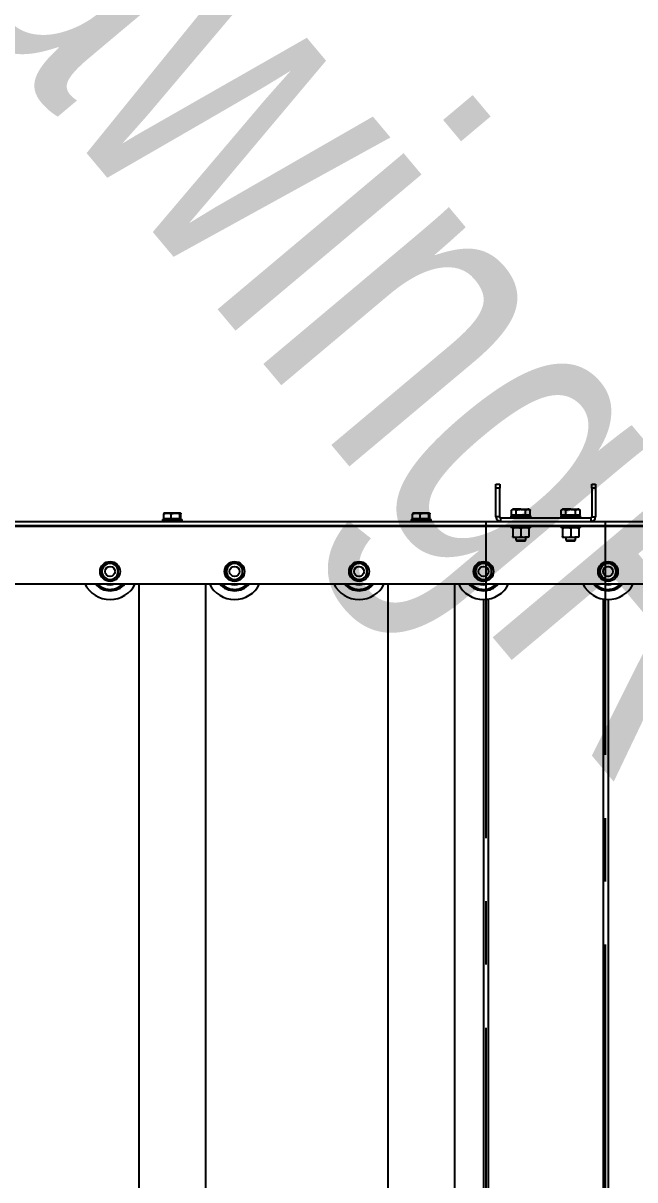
# Model space of a CAD drawing. Header units: millimetres. Extents: x 15 to 415, y 5 to 292.
# Drawn here: x 145.92 to 170.49, y 192.53 to 238.96 of the extents above; entities that cross this region are included whole.
import ezdxf

# ---------------------------------------------------------------- set-up
doc = ezdxf.new("R2010")
doc.units = ezdxf.units.MM
doc.linetypes.add('CENTERX2', pattern=[20.32, 12.7, -2.54, 2.54, -2.54])
doc.styles.add('SLDTEXTSTYLE0', font='TXT', dxfattribs={"width": 0.75})

msp = doc.modelspace()

# ---------------------------------------------------------------- linework, layer by layer
at = {"color": 7, "linetype": 'Continuous', "lineweight": 25}
for p, q in [((164.90737, 220.4489), (165.05737, 220.4489)), ((164.90737, 220.2989), (164.90737, 220.4489)), ((165.05737, 220.2989), (164.90737, 220.2989)), ((164.90737, 219.13573), (164.90737, 220.2989)), ((165.05737, 220.4489), (165.05737, 220.2989)), ((165.05737, 219.13573), (165.05737, 220.2989)), ((168.75737, 220.4489), (168.90737, 220.4489)), ((168.75737, 220.2989), (168.75737, 220.4489)), ((168.90737, 220.2989), (168.75737, 220.2989)), ((168.75737, 220.2989), (168.75737, 219.13573)), ((168.90737, 220.4489), (168.90737, 220.2989)), ((168.90737, 220.2989), (168.90737, 219.13573)), ((151.56071, 219.0589), (151.56071, 219.26487)), ((151.70962, 219.2939), (151.58237, 219.2939)), ((152.03186, 219.2939), (151.70962, 219.2939)), ((151.85853, 219.0589), (151.85853, 219.26487)), ((152.2296, 219.2939), (152.03186, 219.2939)), ((152.20518, 219.26487), (152.2296, 219.2939)), ((152.20518, 219.0589), (152.20518, 219.26487)), ((152.25402, 219.0589), (152.25402, 219.26487)), ((161.56071, 219.0589), (161.56071, 219.26487)), ((161.70962, 219.2939), (161.58237, 219.2939)), ((162.03186, 219.2939), (161.70962, 219.2939)), ((161.85853, 219.0589), (161.85853, 219.26487)), ((162.2296, 219.2939), (162.03186, 219.2939)), ((162.20518, 219.26487), (162.2296, 219.2939)), ((162.20518, 219.0589), (162.20518, 219.26487)), ((162.25402, 219.0589), (162.25402, 219.26487)), ((165.50737, 219.1789), (165.50737, 219.0989)), ((165.50737, 219.1789), (165.90737, 219.1789)), ((165.58237, 219.4439), (165.53209, 219.41487)), ((165.53209, 219.2089), (165.53209, 219.41487)), ((165.62591, 219.2089), (165.53209, 219.2089)), ((165.62591, 219.4439), (165.58237, 219.4439)), ((165.58237, 219.2089), (165.58237, 219.1789)), ((165.90737, 219.4439), (165.62591, 219.4439)), ((165.71973, 219.2089), (165.62591, 219.2089)), ((165.71973, 219.2089), (165.71973, 219.41487)), ((165.90737, 219.2089), (165.71973, 219.2089)), ((165.90737, 219.4439), (166.18882, 219.4439)), ((166.095, 219.2089), (165.90737, 219.2089)), ((165.90737, 219.1789), (166.30737, 219.1789)), ((166.095, 219.41487), (166.18882, 219.4439)), ((166.095, 219.2089), (166.095, 219.41487)), ((166.18882, 219.2089), (166.095, 219.2089)), ((166.23237, 219.4439), (166.18882, 219.4439)), ((166.28264, 219.2089), (166.18882, 219.2089)), ((166.28264, 219.41487), (166.23237, 219.4439)), ((166.23237, 219.1789), (166.23237, 219.2089)), ((166.28264, 219.2089), (166.28264, 219.41487)), ((166.30737, 219.0989), (166.30737, 219.1789)), ((167.50737, 219.1789), (167.50737, 219.0989)), ((167.50737, 219.1789), (167.90737, 219.1789)), ((167.58237, 219.4439), (167.53209, 219.41487)), ((167.53209, 219.2089), (167.53209, 219.41487)), ((167.62591, 219.2089), (167.53209, 219.2089)), ((167.62591, 219.4439), (167.58237, 219.4439)), ((167.58237, 219.2089), (167.58237, 219.1789)), ((167.90737, 219.4439), (167.62591, 219.4439)), ((167.71973, 219.2089), (167.62591, 219.2089)), ((167.71973, 219.2089), (167.71973, 219.41487)), ((167.90737, 219.2089), (167.71973, 219.2089)), ((167.90737, 219.4439), (168.18882, 219.4439)), ((168.095, 219.2089), (167.90737, 219.2089)), ((167.90737, 219.1789), (168.30737, 219.1789)), ((168.095, 219.41487), (168.18882, 219.4439)), ((168.095, 219.2089), (168.095, 219.41487)), ((168.18882, 219.2089), (168.095, 219.2089)), ((168.23237, 219.4439), (168.18882, 219.4439)), ((168.28264, 219.2089), (168.18882, 219.2089)), ((168.28264, 219.41487), (168.23237, 219.4439)), ((168.23237, 219.1789), (168.23237, 219.2089)), ((168.28264, 219.2089), (168.28264, 219.41487)), ((168.30737, 219.0989), (168.30737, 219.1789)), ((67.05737, 218.9489), (216.75737, 218.9489)), ((67.05737, 218.7989), (216.75737, 218.7989)), ((151.50737, 219.0289), (151.50737, 218.9489)), ((151.50737, 219.0289), (152.06059, 219.0289)), ((151.70962, 219.0589), (151.56071, 219.0589)), ((151.58237, 219.0589), (151.58237, 219.0289)), ((151.85853, 219.0589), (151.70962, 219.0589)), ((152.03186, 219.0589), (151.85853, 219.0589)), ((152.20518, 219.0589), (152.03186, 219.0589)), ((152.06059, 219.0289), (152.30737, 219.0289)), ((152.2296, 219.0589), (152.20518, 219.0589)), ((152.25402, 219.0589), (152.2296, 219.0589)), ((152.23237, 219.0289), (152.23237, 219.0589)), ((152.30737, 218.9489), (152.30737, 219.0289)), ((161.50737, 219.0289), (161.50737, 218.9489)), ((161.50737, 219.0289), (162.06059, 219.0289)), ((161.70962, 219.0589), (161.56071, 219.0589)), ((161.58237, 219.0589), (161.58237, 219.0289)), ((161.85853, 219.0589), (161.70962, 219.0589)), ((162.03186, 219.0589), (161.85853, 219.0589)), ((162.20518, 219.0589), (162.03186, 219.0589)), ((162.06059, 219.0289), (162.30737, 219.0289)), ((162.2296, 219.0589), (162.20518, 219.0589)), ((162.25402, 219.0589), (162.2296, 219.0589)), ((162.23237, 219.0289), (162.23237, 219.0589)), ((162.30737, 218.9489), (162.30737, 219.0289)), ((165.05737, 219.13573), (164.90737, 219.13573)), ((165.0942, 219.0989), (165.0942, 218.9489)), ((165.0942, 219.0989), (168.72054, 219.0989)), ((165.0942, 218.9489), (168.72054, 218.9489)), ((165.50737, 218.7989), (165.50737, 218.7189)), ((165.90737, 218.7189), (165.50737, 218.7189)), ((166.30737, 218.7189), (165.90737, 218.7189)), ((166.30737, 218.7189), (166.30737, 218.7989)), ((167.50737, 218.7989), (167.50737, 218.7189)), ((167.90737, 218.7189), (167.50737, 218.7189)), ((168.30737, 218.7189), (167.90737, 218.7189)), ((168.30737, 218.7189), (168.30737, 218.7989)), ((168.72054, 219.0989), (168.72054, 218.9489)), ((168.75737, 219.13573), (168.90737, 219.13573)), ((165.58237, 218.68987), (165.58237, 218.35292)), ((165.58237, 218.3239), (165.74487, 218.3239)), ((165.70737, 218.3239), (165.70737, 218.20662)), ((165.74487, 218.3239), (166.06987, 218.3239)), ((165.90737, 218.68987), (165.90737, 218.35292)), ((166.23237, 218.3239), (166.06987, 218.3239)), ((166.10737, 218.20662), (166.10737, 218.3239)), ((166.23237, 218.68987), (166.23237, 218.35292)), ((167.58237, 218.68987), (167.58237, 218.35292)), ((167.58237, 218.3239), (167.74487, 218.3239)), ((167.70737, 218.3239), (167.70737, 218.20662)), ((167.74487, 218.3239), (168.06987, 218.3239)), ((167.90737, 218.68987), (167.90737, 218.35292)), ((168.23237, 218.3239), (168.06987, 218.3239)), ((168.10737, 218.20662), (168.10737, 218.3239)), ((168.23237, 218.68987), (168.23237, 218.35292)), ((165.70737, 218.20662), (165.73509, 218.1789)), ((165.70737, 218.20662), (165.90737, 218.20662)), ((165.73509, 218.1789), (165.90737, 218.1789)), ((165.90737, 218.20662), (166.10737, 218.20662)), ((165.90737, 218.1789), (166.07964, 218.1789)), ((166.07964, 218.1789), (166.10737, 218.20662)), ((167.70737, 218.20662), (167.73509, 218.1789)), ((167.70737, 218.20662), (167.90737, 218.20662)), ((167.73509, 218.1789), (167.90737, 218.1789)), ((167.90737, 218.20662), (168.10737, 218.20662)), ((167.90737, 218.1789), (168.07964, 218.1789)), ((168.07964, 218.1789), (168.10737, 218.20662)), ((67.05737, 216.4489), (216.75737, 216.4489)), ((149.40737, 216.57362), (149.24487, 216.66744)), ((150.55737, 216.4489), (150.55737, 171.4489)), ((153.25737, 171.4489), (153.25737, 216.4489)), ((154.40737, 216.57362), (154.24487, 216.66744)), ((159.40737, 216.57362), (159.24487, 216.66744)), ((160.55737, 216.4489), (160.55737, 171.4489)), ((163.25737, 171.4489), (163.25737, 216.4489)), ((164.40737, 216.57362), (164.24487, 216.66744)), ((169.40737, 216.57362), (169.24487, 216.66744)), ((164.40737, 215.8239), (164.40737, 172.0739)), ((169.40737, 215.8239), (169.40737, 172.0739))]:
    msp.add_line(p, q, dxfattribs=at)
at = {"color": 8, "linetype": 'Continuous', "lineweight": 25}
for p, q in [((118.30737, 218.76207), (165.50737, 218.76207)), ((166.30737, 218.76207), (167.50737, 218.76207)), ((168.30737, 218.76207), (205.50737, 218.76207)), ((164.5942, 215.83952), (164.5942, 172.05827)), ((169.22054, 172.05827), (169.22054, 215.83952))]:
    msp.add_line(p, q, dxfattribs=at)
at = {"color": 7, "linetype": 'CENTERX2'}
for p, q in [((164.50637, 218.9489), (164.50637, 168.9489)), ((169.30837, 168.9489), (169.30837, 218.9489))]:
    msp.add_line(p, q, dxfattribs=at)
at = {"color": 7, "linetype": 'Continuous', "lineweight": 25}
for centre, radius in [((149.40737, 216.9489), 0.4), ((154.40737, 216.9489), 0.4), ((159.40737, 216.9489), 0.4), ((164.40737, 216.9489), 0.4), ((169.40737, 216.9489), 0.4), ((149.40737, 216.9489), 0.2), ((154.40737, 216.9489), 0.2), ((159.40737, 216.9489), 0.2), ((164.40737, 216.9489), 0.2), ((169.40737, 216.9489), 0.2)]:
    msp.add_circle(centre, radius, dxfattribs=at)
for centre, radius, start, end in [((165.0942, 219.13573), 0.18683, 180, 270), ((165.0942, 219.13573), 0.03683, 180, 270), ((168.72054, 219.13573), 0.18683, 270, 0), ((168.72054, 219.13573), 0.03683, 270, 0), ((149.40737, 216.9489), 0.325, 120, 180), ((149.40737, 216.9489), 0.325, 180, 240), ((149.40737, 216.9489), 0.325, 60, 120), ((149.40737, 216.9489), 0.325, 0, 60), ((149.40737, 216.9489), 0.325, 300, 0), ((154.40737, 216.9489), 0.325, 120, 180), ((154.40737, 216.9489), 0.325, 180, 240), ((154.40737, 216.9489), 0.325, 60, 120), ((154.40737, 216.9489), 0.325, 0, 60), ((154.40737, 216.9489), 0.325, 300, 0), ((159.40737, 216.9489), 0.325, 120, 180), ((159.40737, 216.9489), 0.325, 180, 240), ((159.40737, 216.9489), 0.325, 60, 120), ((159.40737, 216.9489), 0.325, 0, 60), ((159.40737, 216.9489), 0.325, 300, 0), ((164.40737, 216.9489), 0.325, 120, 180), ((164.40737, 216.9489), 0.325, 180, 240), ((164.40737, 216.9489), 0.325, 60, 120), ((164.40737, 216.9489), 0.325, 0, 60), ((164.40737, 216.9489), 0.325, 300, 0), ((169.40737, 216.9489), 0.325, 120, 180), ((169.40737, 216.9489), 0.325, 180, 240), ((169.40737, 216.9489), 0.325, 60, 120), ((169.40737, 216.9489), 0.325, 0, 60), ((169.40737, 216.9489), 0.325, 300, 0), ((149.40737, 216.9489), 1.125, 206.3878, 333.6122), ((149.40737, 216.9489), 0.775, 220.17777, 319.82223), ((149.40737, 216.9489), 0.71929, 224.037901, 315.962099), ((149.40737, 216.9489), 0.53071, 250.411799, 289.588201), ((149.40737, 216.9489), 0.325, 240, 300), ((154.40737, 216.9489), 1.125, 206.3878, 333.6122), ((154.40737, 216.9489), 0.775, 220.17777, 319.82223), ((154.40737, 216.9489), 0.71929, 224.037901, 315.962099), ((154.40737, 216.9489), 0.53071, 250.411799, 289.588201), ((154.40737, 216.9489), 0.325, 240, 300), ((159.40737, 216.9489), 1.125, 206.3878, 333.6122), ((159.40737, 216.9489), 0.775, 220.17777, 319.82223), ((159.40737, 216.9489), 0.71929, 224.037901, 315.962099), ((159.40737, 216.9489), 0.53071, 250.411799, 289.588201), ((159.40737, 216.9489), 0.325, 240, 300), ((164.40737, 216.9489), 1.125, 206.3878, 333.6122), ((164.40737, 216.9489), 0.775, 220.17777, 319.82223), ((164.40737, 216.9489), 0.71929, 224.037901, 315.962099), ((164.40737, 216.9489), 0.53071, 250.411799, 289.588201), ((164.40737, 216.9489), 0.325, 240, 300), ((169.40737, 216.9489), 1.125, 206.3878, 333.6122), ((169.40737, 216.9489), 0.775, 220.17777, 319.82223), ((169.40737, 216.9489), 0.71929, 224.037901, 315.962099), ((169.40737, 216.9489), 0.53071, 250.411799, 289.588201), ((169.40737, 216.9489), 0.325, 240, 300)]:
    msp.add_arc(centre, radius, start, end, dxfattribs=at)
for points, knots in [([(151.56071, 219.26487), (151.56671, 219.26699), (151.58472, 219.27336), (151.61523, 219.28225), (151.65253, 219.28995), (151.68414, 219.29348), (151.70324, 219.29379), (151.70962, 219.2939)], [0, 0, 0, 0, 0.123597525, 0.371247822, 0.621013548, 0.873301388, 1, 1, 1, 1]), ([(151.58513, 219.2939), (151.58455, 219.29386), (151.58302, 219.29378), (151.58055, 219.29293), (151.5777, 219.29116), (151.5739, 219.2877), (151.57011, 219.28269), (151.56634, 219.27631), (151.56352, 219.27093), (151.56165, 219.26689), (151.56071, 219.26487)], [0, 0, 0, 0, 0.07003611, 0.18484299, 0.29981661, 0.41526294, 0.64786676, 0.76502468, 0.88247311, 1, 1, 1, 1]), ([(151.70962, 219.2939), (151.71315, 219.29386), (151.73212, 219.29369), (151.7665, 219.29025), (151.81277, 219.28042), (151.84311, 219.27011), (151.85853, 219.26487)], [0, 0, 0, 0, 0.07005137, 0.3766066, 0.68307341, 1, 1, 1, 1]), ([(151.85853, 219.26487), (151.87993, 219.27104), (151.92293, 219.28343), (151.97415, 219.29112), (152.01059, 219.29362), (152.02477, 219.29381), (152.03186, 219.2939)], [0, 0, 0, 0, 0.377424081, 0.758342626, 0.879073433, 1, 1, 1, 1]), ([(152.03186, 219.2939), (152.07741, 219.29035), (152.1361, 219.28579), (152.19255, 219.26869), (152.20518, 219.26487)], [0, 0, 0, 0, 0.77628672, 1, 1, 1, 1]), ([(152.2296, 219.2939), (152.23018, 219.29386), (152.23266, 219.29372), (152.23609, 219.29201), (152.23987, 219.28857), (152.24272, 219.2852), (152.24556, 219.2811), (152.24839, 219.27631), (152.25122, 219.27093), (152.25309, 219.26689), (152.25402, 219.26487)], [0, 0, 0, 0, 0.070036806, 0.299778269, 0.415225752, 0.531480283, 0.647863239, 0.765022333, 0.882471941, 1, 1, 1, 1]), ([(161.56071, 219.26487), (161.56671, 219.26699), (161.58472, 219.27336), (161.61523, 219.28225), (161.65253, 219.28995), (161.68414, 219.29348), (161.70324, 219.29379), (161.70962, 219.2939)], [0, 0, 0, 0, 0.123597525, 0.371247822, 0.621013548, 0.873301388, 1, 1, 1, 1]), ([(161.58513, 219.2939), (161.58455, 219.29386), (161.58302, 219.29378), (161.58055, 219.29293), (161.5777, 219.29116), (161.5739, 219.2877), (161.57011, 219.28269), (161.56634, 219.27631), (161.56352, 219.27093), (161.56165, 219.26689), (161.56071, 219.26487)], [0, 0, 0, 0, 0.07003611, 0.18484299, 0.29981661, 0.41526294, 0.64786676, 0.76502468, 0.88247311, 1, 1, 1, 1]), ([(161.70962, 219.2939), (161.71315, 219.29386), (161.73212, 219.29369), (161.7665, 219.29025), (161.81277, 219.28042), (161.84311, 219.27011), (161.85853, 219.26487)], [0, 0, 0, 0, 0.07005137, 0.3766066, 0.68307341, 1, 1, 1, 1]), ([(161.85853, 219.26487), (161.87993, 219.27104), (161.92293, 219.28343), (161.97415, 219.29112), (162.01059, 219.29362), (162.02477, 219.29381), (162.03186, 219.2939)], [0, 0, 0, 0, 0.377424081, 0.758342626, 0.879073433, 1, 1, 1, 1]), ([(162.03186, 219.2939), (162.07741, 219.29035), (162.1361, 219.28579), (162.19255, 219.26869), (162.20518, 219.26487)], [0, 0, 0, 0, 0.77628672, 1, 1, 1, 1]), ([(162.2296, 219.2939), (162.23018, 219.29386), (162.23266, 219.29372), (162.23609, 219.29201), (162.23987, 219.28857), (162.24272, 219.2852), (162.24556, 219.2811), (162.24839, 219.27631), (162.25122, 219.27093), (162.25309, 219.26689), (162.25402, 219.26487)], [0, 0, 0, 0, 0.070036806, 0.299778269, 0.415225752, 0.531480283, 0.647863239, 0.765022333, 0.882471941, 1, 1, 1, 1]), ([(165.53209, 219.41487), (165.53966, 219.41902), (165.55486, 219.42733), (165.57422, 219.43495), (165.58992, 219.43951), (165.60184, 219.442), (165.61385, 219.4436), (165.62189, 219.4438), (165.62591, 219.4439)], [0, 0, 0, 0, 0.2473449, 0.49601219, 0.62098533, 0.74684355, 0.87330953, 1, 1, 1, 1]), ([(165.62591, 219.4439), (165.62813, 219.44386), (165.64497, 219.4436), (165.67672, 219.43726), (165.70531, 219.42238), (165.71973, 219.41487)], [0, 0, 0, 0, 0.07007691, 0.53077766, 1, 1, 1, 1]), ([(165.71973, 219.41487), (165.7334, 219.41869), (165.79451, 219.43579), (165.85805, 219.44035), (165.90737, 219.4439)], [0, 0, 0, 0, 0.22371328, 1, 1, 1, 1]), ([(165.90737, 219.4439), (165.92272, 219.44355), (165.98622, 219.44211), (166.04809, 219.42661), (166.095, 219.41487)], [0, 0, 0, 0, 0.24185142, 1, 1, 1, 1]), ([(166.18882, 219.4439), (166.19105, 219.44386), (166.19692, 219.44378), (166.20643, 219.44293), (166.21736, 219.44116), (166.23196, 219.4377), (166.24653, 219.43269), (166.26102, 219.42631), (166.27187, 219.42093), (166.27905, 219.41689), (166.28264, 219.41487)], [0, 0, 0, 0, 0.07003611, 0.18484299, 0.29981661, 0.41526294, 0.64786676, 0.76502468, 0.88247311, 1, 1, 1, 1]), ([(167.53209, 219.41487), (167.53966, 219.41902), (167.55486, 219.42733), (167.57422, 219.43495), (167.58992, 219.43951), (167.60184, 219.442), (167.61385, 219.4436), (167.62189, 219.4438), (167.62591, 219.4439)], [0, 0, 0, 0, 0.2473449, 0.49601219, 0.62098533, 0.74684355, 0.87330953, 1, 1, 1, 1]), ([(167.62591, 219.4439), (167.62813, 219.44386), (167.64497, 219.4436), (167.67672, 219.43726), (167.70531, 219.42238), (167.71973, 219.41487)], [0, 0, 0, 0, 0.07007691, 0.53077766, 1, 1, 1, 1]), ([(167.71973, 219.41487), (167.7334, 219.41869), (167.79451, 219.43579), (167.85805, 219.44035), (167.90737, 219.4439)], [0, 0, 0, 0, 0.22371328, 1, 1, 1, 1]), ([(167.90737, 219.4439), (167.92272, 219.44355), (167.98622, 219.44211), (168.04809, 219.42661), (168.095, 219.41487)], [0, 0, 0, 0, 0.24185142, 1, 1, 1, 1]), ([(168.18882, 219.4439), (168.19105, 219.44386), (168.19692, 219.44378), (168.20643, 219.44293), (168.21736, 219.44116), (168.23196, 219.4377), (168.24653, 219.43269), (168.26102, 219.42631), (168.27187, 219.42093), (168.27905, 219.41689), (168.28264, 219.41487)], [0, 0, 0, 0, 0.070036107, 0.184842993, 0.299816611, 0.41526294, 0.647866756, 0.765024679, 0.882473115, 1, 1, 1, 1]), ([(165.58237, 218.68987), (165.60876, 218.69798), (165.66202, 218.71436), (165.71708, 218.71737), (165.74487, 218.7189)], [0, 0, 0, 0, 0.49545796, 1, 1, 1, 1]), ([(165.58237, 218.7189), (165.58237, 218.71878), (165.58237, 218.71856), (165.58237, 218.71656), (165.58237, 218.71283), (165.58237, 218.70683), (165.58237, 218.69924), (165.58237, 218.69299), (165.58237, 218.68987)], [0, 0, 0, 0, 0.13406386, 0.2683985, 0.4501242, 0.63239475, 0.8160265, 1, 1, 1, 1]), ([(165.74487, 218.7189), (165.74872, 218.71886), (165.77789, 218.7186), (165.83288, 218.71226), (165.88239, 218.69738), (165.90737, 218.68987)], [0, 0, 0, 0, 0.07007691, 0.53077766, 1, 1, 1, 1]), ([(165.90737, 218.68987), (165.93376, 218.69798), (165.98702, 218.71436), (166.04208, 218.71737), (166.06987, 218.7189)], [0, 0, 0, 0, 0.49545796, 1, 1, 1, 1]), ([(166.06987, 218.7189), (166.07372, 218.71886), (166.10289, 218.7186), (166.15788, 218.71226), (166.20739, 218.69738), (166.23237, 218.68987)], [0, 0, 0, 0, 0.07007691, 0.53077766, 1, 1, 1, 1]), ([(166.23237, 218.7189), (166.23237, 218.71842), (166.23237, 218.71731), (166.23237, 218.70777), (166.23237, 218.69586), (166.23237, 218.68987)], [0, 0, 0, 0, 0.26840654, 0.6323729, 1, 1, 1, 1]), ([(167.58237, 218.68987), (167.60876, 218.69798), (167.66202, 218.71436), (167.71708, 218.71737), (167.74487, 218.7189)], [0, 0, 0, 0, 0.49545796, 1, 1, 1, 1]), ([(167.58237, 218.7189), (167.58237, 218.71878), (167.58237, 218.71856), (167.58237, 218.71656), (167.58237, 218.71283), (167.58237, 218.70683), (167.58237, 218.69924), (167.58237, 218.69299), (167.58237, 218.68987)], [0, 0, 0, 0, 0.13406386, 0.2683985, 0.4501242, 0.63239475, 0.8160265, 1, 1, 1, 1]), ([(167.74487, 218.7189), (167.74872, 218.71886), (167.77789, 218.7186), (167.83288, 218.71226), (167.88239, 218.69738), (167.90737, 218.68987)], [0, 0, 0, 0, 0.07007691, 0.53077766, 1, 1, 1, 1]), ([(167.90737, 218.68987), (167.93376, 218.69798), (167.98702, 218.71436), (168.04208, 218.71737), (168.06987, 218.7189)], [0, 0, 0, 0, 0.49545796, 1, 1, 1, 1]), ([(168.06987, 218.7189), (168.07372, 218.71886), (168.10289, 218.7186), (168.15788, 218.71226), (168.20739, 218.69738), (168.23237, 218.68987)], [0, 0, 0, 0, 0.07007691, 0.53077766, 1, 1, 1, 1]), ([(168.23237, 218.7189), (168.23237, 218.71842), (168.23237, 218.71731), (168.23237, 218.70777), (168.23237, 218.69586), (168.23237, 218.68987)], [0, 0, 0, 0, 0.26840654, 0.6323729, 1, 1, 1, 1]), ([(165.58237, 218.35292), (165.60876, 218.34481), (165.66202, 218.32844), (165.71708, 218.32542), (165.74487, 218.3239)], [0, 0, 0, 0, 0.495457963, 1, 1, 1, 1]), ([(165.58237, 218.3239), (165.58237, 218.32433), (165.58237, 218.32593), (165.58237, 218.34152), (165.58237, 218.35292)], [0, 0, 0, 0, 0.268633605, 1, 1, 1, 1]), ([(165.74487, 218.3239), (165.74872, 218.32393), (165.77789, 218.32419), (165.83288, 218.33053), (165.88239, 218.34542), (165.90737, 218.35292)], [0, 0, 0, 0, 0.07007691, 0.53077766, 1, 1, 1, 1]), ([(165.90737, 218.35292), (165.92048, 218.34877), (165.94676, 218.34046), (165.98709, 218.33134), (166.02819, 218.32509), (166.05594, 218.32429), (166.06987, 218.3239)], [0, 0, 0, 0, 0.24726861, 0.49536257, 0.74687401, 1, 1, 1, 1]), ([(166.06987, 218.3239), (166.07372, 218.32393), (166.10289, 218.32419), (166.15788, 218.33053), (166.20739, 218.34542), (166.23237, 218.35292)], [0, 0, 0, 0, 0.07007691, 0.53077766, 1, 1, 1, 1]), ([(166.23237, 218.3239), (166.23237, 218.32433), (166.23237, 218.32593), (166.23237, 218.34152), (166.23237, 218.35292)], [0, 0, 0, 0, 0.26863361, 1, 1, 1, 1]), ([(167.58237, 218.35292), (167.60876, 218.34481), (167.66202, 218.32844), (167.71708, 218.32542), (167.74487, 218.3239)], [0, 0, 0, 0, 0.495457963, 1, 1, 1, 1]), ([(167.58237, 218.3239), (167.58237, 218.32433), (167.58237, 218.32593), (167.58237, 218.34152), (167.58237, 218.35292)], [0, 0, 0, 0, 0.268633605, 1, 1, 1, 1]), ([(167.74487, 218.3239), (167.74872, 218.32393), (167.77789, 218.32419), (167.83288, 218.33053), (167.88239, 218.34542), (167.90737, 218.35292)], [0, 0, 0, 0, 0.07007691, 0.53077766, 1, 1, 1, 1]), ([(167.90737, 218.35292), (167.92048, 218.34877), (167.94676, 218.34046), (167.98709, 218.33134), (168.02819, 218.32509), (168.05594, 218.32429), (168.06987, 218.3239)], [0, 0, 0, 0, 0.24726861, 0.49536257, 0.74687401, 1, 1, 1, 1]), ([(168.06987, 218.3239), (168.07372, 218.32393), (168.10289, 218.32419), (168.15788, 218.33053), (168.20739, 218.34542), (168.23237, 218.35292)], [0, 0, 0, 0, 0.07007691, 0.53077766, 1, 1, 1, 1]), ([(168.23237, 218.3239), (168.23237, 218.32433), (168.23237, 218.32593), (168.23237, 218.34152), (168.23237, 218.35292)], [0, 0, 0, 0, 0.26863361, 1, 1, 1, 1]), ([(149.24487, 217.23035), (149.24872, 217.23258), (149.27789, 217.24942), (149.33288, 217.28117), (149.38239, 217.30975), (149.40737, 217.32417)], [0, 0, 0, 0, 0.070076912, 0.530777664, 1, 1, 1, 1]), ([(149.40737, 217.32417), (149.42048, 217.3166), (149.44676, 217.30143), (149.48709, 217.27815), (149.52819, 217.25442), (149.55594, 217.23839), (149.56987, 217.23035)], [0, 0, 0, 0, 0.24726861, 0.49536257, 0.74687401, 1, 1, 1, 1]), ([(154.24487, 217.23035), (154.24872, 217.23258), (154.27789, 217.24942), (154.33288, 217.28117), (154.38239, 217.30975), (154.40737, 217.32417)], [0, 0, 0, 0, 0.070076912, 0.530777664, 1, 1, 1, 1]), ([(154.40737, 217.32417), (154.42048, 217.3166), (154.44676, 217.30143), (154.48709, 217.27815), (154.52819, 217.25442), (154.55594, 217.23839), (154.56987, 217.23035)], [0, 0, 0, 0, 0.24726861, 0.49536257, 0.74687401, 1, 1, 1, 1]), ([(159.24487, 217.23035), (159.24872, 217.23258), (159.27789, 217.24942), (159.33288, 217.28117), (159.38239, 217.30975), (159.40737, 217.32417)], [0, 0, 0, 0, 0.070076912, 0.530777664, 1, 1, 1, 1]), ([(159.40737, 217.32417), (159.42048, 217.3166), (159.44676, 217.30143), (159.48709, 217.27815), (159.52819, 217.25442), (159.55594, 217.23839), (159.56987, 217.23035)], [0, 0, 0, 0, 0.24726861, 0.49536257, 0.74687401, 1, 1, 1, 1]), ([(164.24487, 217.23035), (164.24872, 217.23258), (164.27789, 217.24942), (164.33288, 217.28117), (164.38239, 217.30975), (164.40737, 217.32417)], [0, 0, 0, 0, 0.070076912, 0.530777664, 1, 1, 1, 1]), ([(164.40737, 217.32417), (164.42048, 217.3166), (164.44676, 217.30143), (164.48709, 217.27815), (164.52819, 217.25442), (164.55594, 217.23839), (164.56987, 217.23035)], [0, 0, 0, 0, 0.24726861, 0.49536257, 0.74687401, 1, 1, 1, 1]), ([(169.24487, 217.23035), (169.24872, 217.23258), (169.27789, 217.24942), (169.33288, 217.28117), (169.38239, 217.30975), (169.40737, 217.32417)], [0, 0, 0, 0, 0.070076912, 0.530777664, 1, 1, 1, 1]), ([(169.40737, 217.32417), (169.42048, 217.3166), (169.44676, 217.30143), (169.48709, 217.27815), (169.52819, 217.25442), (169.55594, 217.23839), (169.56987, 217.23035)], [0, 0, 0, 0, 0.24726861, 0.49536257, 0.74687401, 1, 1, 1, 1]), ([(149.08237, 217.13654), (149.10876, 217.15177), (149.16202, 217.18252), (149.21708, 217.21432), (149.24487, 217.23035)], [0, 0, 0, 0, 0.49545796, 1, 1, 1, 1]), ([(149.08237, 216.9489), (149.08237, 216.96596), (149.08237, 217.02947), (149.08237, 217.09131), (149.08237, 217.13654)], [0, 0, 0, 0, 0.268633605, 1, 1, 1, 1]), ([(149.08237, 216.76126), (149.08237, 216.77701), (149.08237, 216.83817), (149.08237, 216.90172), (149.08237, 216.9489)], [0, 0, 0, 0, 0.25755135, 1, 1, 1, 1]), ([(149.56987, 217.23035), (149.57372, 217.22813), (149.60289, 217.21129), (149.65788, 217.17954), (149.70739, 217.15096), (149.73237, 217.13654)], [0, 0, 0, 0, 0.070076912, 0.530777664, 1, 1, 1, 1]), ([(149.73237, 216.9489), (149.73237, 216.96596), (149.73237, 217.02947), (149.73237, 217.09131), (149.73237, 217.13654)], [0, 0, 0, 0, 0.26863361, 1, 1, 1, 1]), ([(149.73237, 216.76126), (149.73237, 216.77701), (149.73237, 216.83817), (149.73237, 216.90172), (149.73237, 216.9489)], [0, 0, 0, 0, 0.257551345, 1, 1, 1, 1]), ([(154.08237, 217.13654), (154.10876, 217.15177), (154.16202, 217.18252), (154.21708, 217.21432), (154.24487, 217.23035)], [0, 0, 0, 0, 0.49545796, 1, 1, 1, 1]), ([(154.08237, 216.9489), (154.08237, 216.96596), (154.08237, 217.02947), (154.08237, 217.09131), (154.08237, 217.13654)], [0, 0, 0, 0, 0.268633605, 1, 1, 1, 1]), ([(154.08237, 216.76126), (154.08237, 216.77701), (154.08237, 216.83817), (154.08237, 216.90172), (154.08237, 216.9489)], [0, 0, 0, 0, 0.25755135, 1, 1, 1, 1]), ([(154.56987, 217.23035), (154.57372, 217.22813), (154.60289, 217.21129), (154.65788, 217.17954), (154.70739, 217.15096), (154.73237, 217.13654)], [0, 0, 0, 0, 0.070076912, 0.530777664, 1, 1, 1, 1]), ([(154.73237, 216.9489), (154.73237, 216.96596), (154.73237, 217.02947), (154.73237, 217.09131), (154.73237, 217.13654)], [0, 0, 0, 0, 0.26863361, 1, 1, 1, 1]), ([(154.73237, 216.76126), (154.73237, 216.77701), (154.73237, 216.83817), (154.73237, 216.90172), (154.73237, 216.9489)], [0, 0, 0, 0, 0.257551345, 1, 1, 1, 1]), ([(159.08237, 217.13654), (159.10876, 217.15177), (159.16202, 217.18252), (159.21708, 217.21432), (159.24487, 217.23035)], [0, 0, 0, 0, 0.49545796, 1, 1, 1, 1]), ([(159.08237, 216.9489), (159.08237, 216.96596), (159.08237, 217.02947), (159.08237, 217.09131), (159.08237, 217.13654)], [0, 0, 0, 0, 0.268633605, 1, 1, 1, 1]), ([(159.08237, 216.76126), (159.08237, 216.77701), (159.08237, 216.83817), (159.08237, 216.90172), (159.08237, 216.9489)], [0, 0, 0, 0, 0.25755135, 1, 1, 1, 1]), ([(159.56987, 217.23035), (159.57372, 217.22813), (159.60289, 217.21129), (159.65788, 217.17954), (159.70739, 217.15096), (159.73237, 217.13654)], [0, 0, 0, 0, 0.070076912, 0.530777664, 1, 1, 1, 1]), ([(159.73237, 216.9489), (159.73237, 216.96596), (159.73237, 217.02947), (159.73237, 217.09131), (159.73237, 217.13654)], [0, 0, 0, 0, 0.26863361, 1, 1, 1, 1]), ([(159.73237, 216.76126), (159.73237, 216.77701), (159.73237, 216.83817), (159.73237, 216.90172), (159.73237, 216.9489)], [0, 0, 0, 0, 0.257551345, 1, 1, 1, 1]), ([(164.08237, 217.13654), (164.10876, 217.15177), (164.16202, 217.18252), (164.21708, 217.21432), (164.24487, 217.23035)], [0, 0, 0, 0, 0.49545796, 1, 1, 1, 1]), ([(164.08237, 216.9489), (164.08237, 216.96596), (164.08237, 217.02947), (164.08237, 217.09131), (164.08237, 217.13654)], [0, 0, 0, 0, 0.268633605, 1, 1, 1, 1]), ([(164.08237, 216.76126), (164.08237, 216.77701), (164.08237, 216.83817), (164.08237, 216.90172), (164.08237, 216.9489)], [0, 0, 0, 0, 0.25755135, 1, 1, 1, 1]), ([(164.56987, 217.23035), (164.57372, 217.22813), (164.60289, 217.21129), (164.65788, 217.17954), (164.70739, 217.15096), (164.73237, 217.13654)], [0, 0, 0, 0, 0.070076912, 0.530777664, 1, 1, 1, 1]), ([(164.73237, 216.9489), (164.73237, 216.96596), (164.73237, 217.02947), (164.73237, 217.09131), (164.73237, 217.13654)], [0, 0, 0, 0, 0.26863361, 1, 1, 1, 1]), ([(164.73237, 216.76126), (164.73237, 216.77701), (164.73237, 216.83817), (164.73237, 216.90172), (164.73237, 216.9489)], [0, 0, 0, 0, 0.257551345, 1, 1, 1, 1]), ([(169.08237, 217.13654), (169.10876, 217.15177), (169.16202, 217.18252), (169.21708, 217.21432), (169.24487, 217.23035)], [0, 0, 0, 0, 0.49545796, 1, 1, 1, 1]), ([(169.08237, 216.9489), (169.08237, 216.96596), (169.08237, 217.02947), (169.08237, 217.09131), (169.08237, 217.13654)], [0, 0, 0, 0, 0.268633605, 1, 1, 1, 1]), ([(169.08237, 216.76126), (169.08237, 216.77701), (169.08237, 216.83817), (169.08237, 216.90172), (169.08237, 216.9489)], [0, 0, 0, 0, 0.25755135, 1, 1, 1, 1]), ([(169.56987, 217.23035), (169.57372, 217.22813), (169.60289, 217.21129), (169.65788, 217.17954), (169.70739, 217.15096), (169.73237, 217.13654)], [0, 0, 0, 0, 0.070076912, 0.530777664, 1, 1, 1, 1]), ([(169.73237, 216.9489), (169.73237, 216.96596), (169.73237, 217.02947), (169.73237, 217.09131), (169.73237, 217.13654)], [0, 0, 0, 0, 0.26863361, 1, 1, 1, 1]), ([(169.73237, 216.76126), (169.73237, 216.77701), (169.73237, 216.83817), (169.73237, 216.90172), (169.73237, 216.9489)], [0, 0, 0, 0, 0.257551345, 1, 1, 1, 1]), ([(149.24487, 216.66744), (149.24101, 216.66966), (149.18614, 216.70134), (149.13236, 216.73239), (149.08237, 216.76126)], [0, 0, 0, 0, 0.070214766, 1, 1, 1, 1]), ([(149.56987, 216.66744), (149.56601, 216.66521), (149.51114, 216.63353), (149.45736, 216.60249), (149.40737, 216.57362)], [0, 0, 0, 0, 0.07021477, 1, 1, 1, 1]), ([(149.73237, 216.76126), (149.71925, 216.75368), (149.69297, 216.73851), (149.65264, 216.71523), (149.61155, 216.6915), (149.58379, 216.67548), (149.56987, 216.66744)], [0, 0, 0, 0, 0.24726861, 0.49536257, 0.74687401, 1, 1, 1, 1]), ([(154.24487, 216.66744), (154.24101, 216.66966), (154.18614, 216.70134), (154.13236, 216.73239), (154.08237, 216.76126)], [0, 0, 0, 0, 0.070214766, 1, 1, 1, 1]), ([(154.56987, 216.66744), (154.56601, 216.66521), (154.51114, 216.63353), (154.45736, 216.60249), (154.40737, 216.57362)], [0, 0, 0, 0, 0.07021477, 1, 1, 1, 1]), ([(154.73237, 216.76126), (154.71925, 216.75368), (154.69297, 216.73851), (154.65264, 216.71523), (154.61155, 216.6915), (154.58379, 216.67548), (154.56987, 216.66744)], [0, 0, 0, 0, 0.24726861, 0.49536257, 0.74687401, 1, 1, 1, 1]), ([(159.24487, 216.66744), (159.24101, 216.66966), (159.18614, 216.70134), (159.13236, 216.73239), (159.08237, 216.76126)], [0, 0, 0, 0, 0.070214766, 1, 1, 1, 1]), ([(159.56987, 216.66744), (159.56601, 216.66521), (159.51114, 216.63353), (159.45736, 216.60249), (159.40737, 216.57362)], [0, 0, 0, 0, 0.07021477, 1, 1, 1, 1]), ([(159.73237, 216.76126), (159.71925, 216.75368), (159.69297, 216.73851), (159.65264, 216.71523), (159.61155, 216.6915), (159.58379, 216.67548), (159.56987, 216.66744)], [0, 0, 0, 0, 0.24726861, 0.49536257, 0.74687401, 1, 1, 1, 1]), ([(164.24487, 216.66744), (164.24101, 216.66966), (164.18614, 216.70134), (164.13236, 216.73239), (164.08237, 216.76126)], [0, 0, 0, 0, 0.070214766, 1, 1, 1, 1]), ([(164.56987, 216.66744), (164.56601, 216.66521), (164.51114, 216.63353), (164.45736, 216.60249), (164.40737, 216.57362)], [0, 0, 0, 0, 0.07021477, 1, 1, 1, 1]), ([(164.73237, 216.76126), (164.71925, 216.75368), (164.69297, 216.73851), (164.65264, 216.71523), (164.61155, 216.6915), (164.58379, 216.67548), (164.56987, 216.66744)], [0, 0, 0, 0, 0.24726861, 0.49536257, 0.74687401, 1, 1, 1, 1]), ([(169.24487, 216.66744), (169.24101, 216.66966), (169.18614, 216.70134), (169.13236, 216.73239), (169.08237, 216.76126)], [0, 0, 0, 0, 0.070214766, 1, 1, 1, 1]), ([(169.56987, 216.66744), (169.56601, 216.66521), (169.51114, 216.63353), (169.45736, 216.60249), (169.40737, 216.57362)], [0, 0, 0, 0, 0.07021477, 1, 1, 1, 1]), ([(169.73237, 216.76126), (169.71925, 216.75368), (169.69297, 216.73851), (169.65264, 216.71523), (169.61155, 216.6915), (169.58379, 216.67548), (169.56987, 216.66744)], [0, 0, 0, 0, 0.24726861, 0.49536257, 0.74687401, 1, 1, 1, 1])]:
    msp.add_open_spline(points, degree=3, knots=knots, dxfattribs=at)
at = {"color": 8, "linetype": 'Continuous', "lineweight": 25}
for points, knots in [([(149.5358, 216.2107), (149.49035, 216.20526), (149.39674, 216.19404), (149.25214, 216.21128), (149.10747, 216.25594), (148.97471, 216.33304), (148.88767, 216.4), (148.85395, 216.44506), (148.85107, 216.4489)], [0, 0, 0, 0, 0.18103791, 0.37291991, 0.57277921, 0.77687981, 0.98098041, 1, 1, 1, 1]), ([(149.96024, 216.4489), (149.94683, 216.43264), (149.90128, 216.37744), (149.80188, 216.30776), (149.67249, 216.24182), (149.58047, 216.22087), (149.5358, 216.2107)], [0, 0, 0, 0, 0.12713023, 0.43169984, 0.72411269, 1, 1, 1, 1]), ([(154.5358, 216.2107), (154.49035, 216.20526), (154.39674, 216.19404), (154.25214, 216.21128), (154.10747, 216.25594), (153.97471, 216.33304), (153.88767, 216.4), (153.85395, 216.44506), (153.85107, 216.4489)], [0, 0, 0, 0, 0.181037906, 0.372919912, 0.57277921, 0.776879809, 0.980980408, 1, 1, 1, 1]), ([(154.96024, 216.4489), (154.94683, 216.43264), (154.90128, 216.37744), (154.80188, 216.30776), (154.67249, 216.24182), (154.58047, 216.22087), (154.5358, 216.2107)], [0, 0, 0, 0, 0.127130234, 0.431699841, 0.724112691, 1, 1, 1, 1]), ([(159.5358, 216.2107), (159.49035, 216.20526), (159.39674, 216.19404), (159.25214, 216.21128), (159.10747, 216.25594), (158.97471, 216.33304), (158.88767, 216.4), (158.85395, 216.44506), (158.85107, 216.4489)], [0, 0, 0, 0, 0.18103791, 0.37291991, 0.57277921, 0.77687981, 0.98098041, 1, 1, 1, 1]), ([(159.96024, 216.4489), (159.94683, 216.43264), (159.90128, 216.37744), (159.80188, 216.30776), (159.67249, 216.24182), (159.58047, 216.22087), (159.5358, 216.2107)], [0, 0, 0, 0, 0.127130234, 0.431699841, 0.724112691, 1, 1, 1, 1]), ([(164.5358, 216.2107), (164.49035, 216.20526), (164.39674, 216.19404), (164.25214, 216.21128), (164.10747, 216.25594), (163.97471, 216.33304), (163.88767, 216.4), (163.85395, 216.44506), (163.85107, 216.4489)], [0, 0, 0, 0, 0.18103791, 0.37291991, 0.57277921, 0.77687981, 0.98098041, 1, 1, 1, 1]), ([(164.96024, 216.4489), (164.94683, 216.43264), (164.90128, 216.37744), (164.80188, 216.30776), (164.67249, 216.24182), (164.58047, 216.22087), (164.5358, 216.2107)], [0, 0, 0, 0, 0.12713023, 0.43169984, 0.72411269, 1, 1, 1, 1]), ([(169.5358, 216.2107), (169.49035, 216.20526), (169.39674, 216.19404), (169.25214, 216.21128), (169.10747, 216.25594), (168.97471, 216.33304), (168.88767, 216.4), (168.85395, 216.44506), (168.85107, 216.4489)], [0, 0, 0, 0, 0.18103791, 0.37291991, 0.57277921, 0.77687981, 0.98098041, 1, 1, 1, 1]), ([(169.96024, 216.4489), (169.94683, 216.43264), (169.90128, 216.37744), (169.80188, 216.30776), (169.67249, 216.24182), (169.58047, 216.22087), (169.5358, 216.2107)], [0, 0, 0, 0, 0.127130234, 0.431699841, 0.724112691, 1, 1, 1, 1])]:
    msp.add_open_spline(points, degree=3, knots=knots, dxfattribs=at)

# ---------------------------------------------------------------- texts
at = {"color": 7, "linetype": 'Continuous', "lineweight": 0, "insert": (143.80172, 259.05762), "char_height": 12.7, "attachment_point": 1, "rotation": 310, "style": 'SLDTEXTSTYLE0'}
msp.add_mtext('DrawingRegister Example', dxfattribs=at)

doc.saveas('drawing.dxf')
